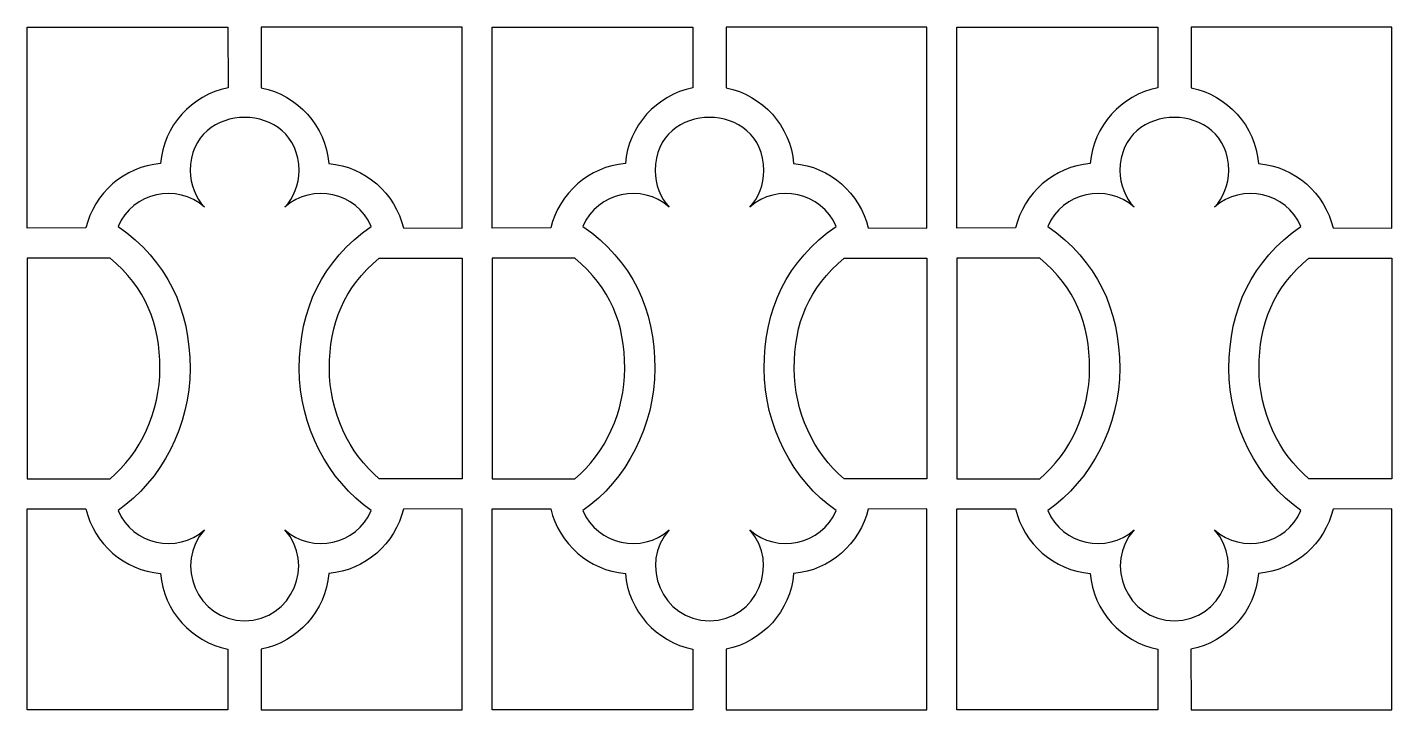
# Model space of a CAD drawing. Header units: centimetres. Extents: x -93 to 93, y -127 to 127.
# Drawn here: x -93.3 to -11.7, y -126.9 to -86.1 of the extents above; entities that cross this region are included whole.
import ezdxf

# ---------------------------------------------------------------- set-up
doc = ezdxf.new("R2010")
doc.units = ezdxf.units.CM
doc.header["$MEASUREMENT"] = 0
doc.layers.add('layer 1', color=7, linetype='Continuous')

msp = doc.modelspace()

# ---------------------------------------------------------------- linework, layer by layer
at = {"layer": 'layer 1', "color": 177}
for points, knots in [([(-81.2808, -89.73631), (-81.2808, -89.73631), (-81.28118, -86.11698), (-81.28118, -86.11698), (-81.28118, -86.11698), (-81.28118, -86.11698), (-93.28118, -86.11698), (-93.28118, -86.11698), (-93.28118, -86.11698), (-93.28118, -86.11698), (-93.28118, -98.11698), (-93.28118, -98.11698), (-93.28118, -98.11698), (-93.28118, -98.11698), (-89.77768, -98.11688), (-89.77768, -98.11688), (-89.77768, -98.11688), (-89.28293, -96.03545), (-87.49943, -94.45269), (-85.3172, -94.25868), (-85.3172, -94.25868), (-85.12727, -92.0046), (-83.45612, -90.17144), (-81.2808, -89.73631)], [0, 0, 0, 0, 0.14285714, 0.14285714, 0.14285714, 0.14285714, 0.28571429, 0.28571429, 0.28571429, 0.28571429, 0.42857143, 0.42857143, 0.42857143, 0.42857143, 0.57142857, 0.57142857, 0.57142857, 0.57142857, 0.71428571, 0.71428571, 0.71428571, 0.71428571, 1, 1, 1, 1]), ([(-75.25328, -94.25868), (-75.44321, -92.0046), (-77.11398, -90.17196), (-79.2893, -89.73683), (-79.2893, -89.73683), (-79.2893, -89.73683), (-79.2893, -86.11698), (-79.2893, -86.11698), (-79.2893, -86.11698), (-79.2893, -86.11698), (-67.2893, -86.11698), (-67.2893, -86.11698), (-67.2893, -86.11698), (-67.2893, -86.11698), (-67.2893, -98.11698), (-67.2893, -98.11698), (-67.2893, -98.11698), (-67.2893, -98.11698), (-70.7928, -98.11688), (-70.7928, -98.11688), (-70.7928, -98.11688), (-71.28755, -96.03545), (-73.07105, -94.45269), (-75.25328, -94.25868)], [0, 0, 0, 0, 0.14285714, 0.14285714, 0.14285714, 0.14285714, 0.28571429, 0.28571429, 0.28571429, 0.28571429, 0.42857143, 0.42857143, 0.42857143, 0.42857143, 0.57142857, 0.57142857, 0.57142857, 0.57142857, 0.71428571, 0.71428571, 0.71428571, 0.71428571, 1, 1, 1, 1]), ([(-53.4889, -89.73631), (-53.4889, -89.73631), (-53.48928, -86.11698), (-53.48928, -86.11698), (-53.48928, -86.11698), (-53.48928, -86.11698), (-65.48928, -86.11698), (-65.48928, -86.11698), (-65.48928, -86.11698), (-65.48928, -86.11698), (-65.48928, -98.11698), (-65.48928, -98.11698), (-65.48928, -98.11698), (-65.48928, -98.11698), (-61.98578, -98.11688), (-61.98578, -98.11688), (-61.98578, -98.11688), (-61.49103, -96.03545), (-59.70753, -94.45269), (-57.5253, -94.25868), (-57.5253, -94.25868), (-57.33537, -92.0046), (-55.66422, -90.17144), (-53.4889, -89.73631)], [0, 0, 0, 0, 0.14285714, 0.14285714, 0.14285714, 0.14285714, 0.28571429, 0.28571429, 0.28571429, 0.28571429, 0.42857143, 0.42857143, 0.42857143, 0.42857143, 0.57142857, 0.57142857, 0.57142857, 0.57142857, 0.71428571, 0.71428571, 0.71428571, 0.71428571, 1, 1, 1, 1]), ([(-47.46138, -94.25868), (-47.65131, -92.0046), (-49.32208, -90.17196), (-51.4974, -89.73683), (-51.4974, -89.73683), (-51.4974, -89.73683), (-51.4974, -86.11698), (-51.4974, -86.11698), (-51.4974, -86.11698), (-51.4974, -86.11698), (-39.4974, -86.11698), (-39.4974, -86.11698), (-39.4974, -86.11698), (-39.4974, -86.11698), (-39.4974, -98.11698), (-39.4974, -98.11698), (-39.4974, -98.11698), (-39.4974, -98.11698), (-43.0009, -98.11688), (-43.0009, -98.11688), (-43.0009, -98.11688), (-43.49565, -96.03545), (-45.27915, -94.45269), (-47.46138, -94.25868)], [0, 0, 0, 0, 0.14285714, 0.14285714, 0.14285714, 0.14285714, 0.28571429, 0.28571429, 0.28571429, 0.28571429, 0.42857143, 0.42857143, 0.42857143, 0.42857143, 0.57142857, 0.57142857, 0.57142857, 0.57142857, 0.71428571, 0.71428571, 0.71428571, 0.71428571, 1, 1, 1, 1]), ([(-25.697, -89.73631), (-25.697, -89.73631), (-25.69738, -86.11698), (-25.69738, -86.11698), (-25.69738, -86.11698), (-25.69738, -86.11698), (-37.69738, -86.11698), (-37.69738, -86.11698), (-37.69738, -86.11698), (-37.69738, -86.11698), (-37.69738, -98.11698), (-37.69738, -98.11698), (-37.69738, -98.11698), (-37.69738, -98.11698), (-34.19388, -98.11688), (-34.19388, -98.11688), (-34.19388, -98.11688), (-33.69913, -96.03545), (-31.91563, -94.45269), (-29.7334, -94.25868), (-29.7334, -94.25868), (-29.54347, -92.0046), (-27.87232, -90.17144), (-25.697, -89.73631)], [0, 0, 0, 0, 0.14285714, 0.14285714, 0.14285714, 0.14285714, 0.28571429, 0.28571429, 0.28571429, 0.28571429, 0.42857143, 0.42857143, 0.42857143, 0.42857143, 0.57142857, 0.57142857, 0.57142857, 0.57142857, 0.71428571, 0.71428571, 0.71428571, 0.71428571, 1, 1, 1, 1]), ([(-19.66948, -94.25868), (-19.85941, -92.0046), (-21.53018, -90.17196), (-23.7055, -89.73683), (-23.7055, -89.73683), (-23.7055, -89.73683), (-23.7055, -86.11698), (-23.7055, -86.11698), (-23.7055, -86.11698), (-23.7055, -86.11698), (-11.7055, -86.11698), (-11.7055, -86.11698), (-11.7055, -86.11698), (-11.7055, -86.11698), (-11.7055, -98.11698), (-11.7055, -98.11698), (-11.7055, -98.11698), (-11.7055, -98.11698), (-15.209, -98.11688), (-15.209, -98.11688), (-15.209, -98.11688), (-15.70375, -96.03545), (-17.48725, -94.45269), (-19.66948, -94.25868)], [0, 0, 0, 0, 0.14285714, 0.14285714, 0.14285714, 0.14285714, 0.28571429, 0.28571429, 0.28571429, 0.28571429, 0.42857143, 0.42857143, 0.42857143, 0.42857143, 0.57142857, 0.57142857, 0.57142857, 0.57142857, 0.71428571, 0.71428571, 0.71428571, 0.71428571, 1, 1, 1, 1]), ([(-87.85706, -115.01466), (-85.25269, -113.19847), (-83.55052, -109.93212), (-83.55052, -106.51698), (-83.55052, -106.51698), (-83.55052, -102.98733), (-84.90097, -100.08081), (-87.85706, -98.01934), (-87.85706, -98.01934), (-86.98568, -95.96802), (-84.32157, -95.40842), (-82.69402, -96.86973), (-82.69402, -96.86973), (-83.21668, -96.29292), (-83.53524, -95.52758), (-83.53524, -94.68815), (-83.53524, -94.68815), (-83.53524, -90.44645), (-77.03524, -90.44645), (-77.03524, -94.68815), (-77.03524, -94.68815), (-77.03524, -95.52758), (-77.3538, -96.29292), (-77.87646, -96.86973), (-77.87646, -96.86973), (-76.24891, -95.40842), (-73.5848, -95.96801), (-72.71342, -98.01933), (-72.71342, -98.01933), (-75.66952, -100.0808), (-77.01995, -102.98733), (-77.01995, -106.51698), (-77.01995, -106.51698), (-77.01995, -109.93212), (-75.31779, -113.19848), (-72.71342, -115.01467), (-72.71342, -115.01467), (-73.5848, -117.06599), (-76.24881, -117.62569), (-77.87636, -116.16438), (-77.87636, -116.16438), (-76.05491, -118.17454), (-77.438, -121.59585), (-80.28524, -121.59585), (-80.28524, -121.59585), (-83.13248, -121.59585), (-84.51547, -118.17443), (-82.69402, -116.16427), (-82.69402, -116.16427), (-84.32157, -117.62558), (-86.98568, -117.06598), (-87.85706, -115.01466)], [0, 0, 0, 0, 0.07142857, 0.07142857, 0.07142857, 0.07142857, 0.14285714, 0.14285714, 0.14285714, 0.14285714, 0.21428571, 0.21428571, 0.21428571, 0.21428571, 0.28571429, 0.28571429, 0.28571429, 0.28571429, 0.35714286, 0.35714286, 0.35714286, 0.35714286, 0.42857143, 0.42857143, 0.42857143, 0.42857143, 0.5, 0.5, 0.5, 0.5, 0.57142857, 0.57142857, 0.57142857, 0.57142857, 0.64285714, 0.64285714, 0.64285714, 0.64285714, 0.71428571, 0.71428571, 0.71428571, 0.71428571, 0.78571429, 0.78571429, 0.78571429, 0.78571429, 0.85714286, 0.85714286, 0.85714286, 0.85714286, 1, 1, 1, 1]), ([(-60.06516, -115.01466), (-57.46079, -113.19847), (-55.75862, -109.93212), (-55.75862, -106.51698), (-55.75862, -106.51698), (-55.75862, -102.98733), (-57.10907, -100.08081), (-60.06516, -98.01934), (-60.06516, -98.01934), (-59.19378, -95.96802), (-56.52967, -95.40842), (-54.90212, -96.86973), (-54.90212, -96.86973), (-55.42478, -96.29292), (-55.74334, -95.52758), (-55.74334, -94.68815), (-55.74334, -94.68815), (-55.74334, -90.44645), (-49.24334, -90.44645), (-49.24334, -94.68815), (-49.24334, -94.68815), (-49.24334, -95.52758), (-49.5619, -96.29292), (-50.08456, -96.86973), (-50.08456, -96.86973), (-48.45701, -95.40842), (-45.7929, -95.96801), (-44.92152, -98.01933), (-44.92152, -98.01933), (-47.87762, -100.0808), (-49.22805, -102.98733), (-49.22805, -106.51698), (-49.22805, -106.51698), (-49.22805, -109.93212), (-47.52589, -113.19848), (-44.92152, -115.01467), (-44.92152, -115.01467), (-45.7929, -117.06599), (-48.45691, -117.62569), (-50.08446, -116.16438), (-50.08446, -116.16438), (-48.26301, -118.17454), (-49.6461, -121.59585), (-52.49334, -121.59585), (-52.49334, -121.59585), (-55.34058, -121.59585), (-56.72357, -118.17443), (-54.90212, -116.16427), (-54.90212, -116.16427), (-56.52967, -117.62558), (-59.19378, -117.06598), (-60.06516, -115.01466)], [0, 0, 0, 0, 0.07142857, 0.07142857, 0.07142857, 0.07142857, 0.14285714, 0.14285714, 0.14285714, 0.14285714, 0.21428571, 0.21428571, 0.21428571, 0.21428571, 0.28571429, 0.28571429, 0.28571429, 0.28571429, 0.35714286, 0.35714286, 0.35714286, 0.35714286, 0.42857143, 0.42857143, 0.42857143, 0.42857143, 0.5, 0.5, 0.5, 0.5, 0.57142857, 0.57142857, 0.57142857, 0.57142857, 0.64285714, 0.64285714, 0.64285714, 0.64285714, 0.71428571, 0.71428571, 0.71428571, 0.71428571, 0.78571429, 0.78571429, 0.78571429, 0.78571429, 0.85714286, 0.85714286, 0.85714286, 0.85714286, 1, 1, 1, 1]), ([(-32.27326, -115.01466), (-29.66889, -113.19847), (-27.96672, -109.93212), (-27.96672, -106.51698), (-27.96672, -106.51698), (-27.96672, -102.98733), (-29.31717, -100.08081), (-32.27326, -98.01934), (-32.27326, -98.01934), (-31.40188, -95.96802), (-28.73777, -95.40842), (-27.11022, -96.86973), (-27.11022, -96.86973), (-27.63288, -96.29292), (-27.95144, -95.52758), (-27.95144, -94.68815), (-27.95144, -94.68815), (-27.95144, -90.44645), (-21.45144, -90.44645), (-21.45144, -94.68815), (-21.45144, -94.68815), (-21.45144, -95.52758), (-21.77, -96.29292), (-22.29266, -96.86973), (-22.29266, -96.86973), (-20.66511, -95.40842), (-18.001, -95.96801), (-17.12962, -98.01933), (-17.12962, -98.01933), (-20.08572, -100.0808), (-21.43615, -102.98733), (-21.43615, -106.51698), (-21.43615, -106.51698), (-21.43615, -109.93212), (-19.73399, -113.19848), (-17.12962, -115.01467), (-17.12962, -115.01467), (-18.001, -117.06599), (-20.66501, -117.62569), (-22.29256, -116.16438), (-22.29256, -116.16438), (-20.47111, -118.17454), (-21.8542, -121.59585), (-24.70144, -121.59585), (-24.70144, -121.59585), (-27.54868, -121.59585), (-28.93167, -118.17443), (-27.11022, -116.16427), (-27.11022, -116.16427), (-28.73777, -117.62558), (-31.40188, -117.06598), (-32.27326, -115.01466)], [0, 0, 0, 0, 0.07142857, 0.07142857, 0.07142857, 0.07142857, 0.14285714, 0.14285714, 0.14285714, 0.14285714, 0.21428571, 0.21428571, 0.21428571, 0.21428571, 0.28571429, 0.28571429, 0.28571429, 0.28571429, 0.35714286, 0.35714286, 0.35714286, 0.35714286, 0.42857143, 0.42857143, 0.42857143, 0.42857143, 0.5, 0.5, 0.5, 0.5, 0.57142857, 0.57142857, 0.57142857, 0.57142857, 0.64285714, 0.64285714, 0.64285714, 0.64285714, 0.71428571, 0.71428571, 0.71428571, 0.71428571, 0.78571429, 0.78571429, 0.78571429, 0.78571429, 0.85714286, 0.85714286, 0.85714286, 0.85714286, 1, 1, 1, 1]), ([(-93.28118, -99.91699), (-93.28118, -99.91699), (-88.33357, -99.91699), (-88.33357, -99.91699), (-88.33357, -99.91699), (-86.21188, -101.67771), (-85.35076, -103.82451), (-85.35076, -106.51698), (-85.35076, -106.51698), (-85.35076, -109.07143), (-86.50991, -111.60361), (-88.33357, -113.11701), (-88.33357, -113.11701), (-88.33357, -113.11701), (-93.28118, -113.11701), (-93.28118, -113.11701), (-93.28118, -113.11701), (-93.28118, -113.11701), (-93.28118, -99.91699), (-93.28118, -99.91699)], [0, 0, 0, 0, 0.16666667, 0.16666667, 0.16666667, 0.16666667, 0.33333333, 0.33333333, 0.33333333, 0.33333333, 0.5, 0.5, 0.5, 0.5, 0.66666667, 0.66666667, 0.66666667, 0.66666667, 1, 1, 1, 1]), ([(-67.2893, -99.91699), (-67.2893, -99.91699), (-72.23691, -99.91699), (-72.23691, -99.91699), (-72.23691, -99.91699), (-74.3586, -101.67771), (-75.21971, -103.82451), (-75.21971, -106.51698), (-75.21971, -106.51698), (-75.21971, -109.07143), (-74.06057, -111.60361), (-72.23691, -113.11701), (-72.23691, -113.11701), (-72.23691, -113.11701), (-67.2893, -113.11701), (-67.2893, -113.11701), (-67.2893, -113.11701), (-67.2893, -113.11701), (-67.2893, -99.91699), (-67.2893, -99.91699)], [0, 0, 0, 0, 0.16666667, 0.16666667, 0.16666667, 0.16666667, 0.33333333, 0.33333333, 0.33333333, 0.33333333, 0.5, 0.5, 0.5, 0.5, 0.66666667, 0.66666667, 0.66666667, 0.66666667, 1, 1, 1, 1]), ([(-65.48928, -99.91699), (-65.48928, -99.91699), (-60.54167, -99.91699), (-60.54167, -99.91699), (-60.54167, -99.91699), (-58.41998, -101.67771), (-57.55886, -103.82451), (-57.55886, -106.51698), (-57.55886, -106.51698), (-57.55886, -109.07143), (-58.71801, -111.60361), (-60.54167, -113.11701), (-60.54167, -113.11701), (-60.54167, -113.11701), (-65.48928, -113.11701), (-65.48928, -113.11701), (-65.48928, -113.11701), (-65.48928, -113.11701), (-65.48928, -99.91699), (-65.48928, -99.91699)], [0, 0, 0, 0, 0.16666667, 0.16666667, 0.16666667, 0.16666667, 0.33333333, 0.33333333, 0.33333333, 0.33333333, 0.5, 0.5, 0.5, 0.5, 0.66666667, 0.66666667, 0.66666667, 0.66666667, 1, 1, 1, 1]), ([(-39.4974, -99.91699), (-39.4974, -99.91699), (-44.44501, -99.91699), (-44.44501, -99.91699), (-44.44501, -99.91699), (-46.5667, -101.67771), (-47.42781, -103.82451), (-47.42781, -106.51698), (-47.42781, -106.51698), (-47.42781, -109.07143), (-46.26867, -111.60361), (-44.44501, -113.11701), (-44.44501, -113.11701), (-44.44501, -113.11701), (-39.4974, -113.11701), (-39.4974, -113.11701), (-39.4974, -113.11701), (-39.4974, -113.11701), (-39.4974, -99.91699), (-39.4974, -99.91699)], [0, 0, 0, 0, 0.16666667, 0.16666667, 0.16666667, 0.16666667, 0.33333333, 0.33333333, 0.33333333, 0.33333333, 0.5, 0.5, 0.5, 0.5, 0.66666667, 0.66666667, 0.66666667, 0.66666667, 1, 1, 1, 1]), ([(-37.69738, -99.91699), (-37.69738, -99.91699), (-32.74977, -99.91699), (-32.74977, -99.91699), (-32.74977, -99.91699), (-30.62808, -101.67771), (-29.76696, -103.82451), (-29.76696, -106.51698), (-29.76696, -106.51698), (-29.76696, -109.07143), (-30.92611, -111.60361), (-32.74977, -113.11701), (-32.74977, -113.11701), (-32.74977, -113.11701), (-37.69738, -113.11701), (-37.69738, -113.11701), (-37.69738, -113.11701), (-37.69738, -113.11701), (-37.69738, -99.91699), (-37.69738, -99.91699)], [0, 0, 0, 0, 0.16666667, 0.16666667, 0.16666667, 0.16666667, 0.33333333, 0.33333333, 0.33333333, 0.33333333, 0.5, 0.5, 0.5, 0.5, 0.66666667, 0.66666667, 0.66666667, 0.66666667, 1, 1, 1, 1]), ([(-11.7055, -99.91699), (-11.7055, -99.91699), (-16.65311, -99.91699), (-16.65311, -99.91699), (-16.65311, -99.91699), (-18.7748, -101.67771), (-19.63591, -103.82451), (-19.63591, -106.51698), (-19.63591, -106.51698), (-19.63591, -109.07143), (-18.47677, -111.60361), (-16.65311, -113.11701), (-16.65311, -113.11701), (-16.65311, -113.11701), (-11.7055, -113.11701), (-11.7055, -113.11701), (-11.7055, -113.11701), (-11.7055, -113.11701), (-11.7055, -99.91699), (-11.7055, -99.91699)], [0, 0, 0, 0, 0.16666667, 0.16666667, 0.16666667, 0.16666667, 0.33333333, 0.33333333, 0.33333333, 0.33333333, 0.5, 0.5, 0.5, 0.5, 0.66666667, 0.66666667, 0.66666667, 0.66666667, 1, 1, 1, 1]), ([(-81.28118, -123.29717), (-83.4565, -122.86204), (-85.12727, -121.0294), (-85.3172, -118.77532), (-85.3172, -118.77532), (-87.49943, -118.58131), (-89.28296, -116.99845), (-89.77771, -114.91702), (-89.77771, -114.91702), (-89.77771, -114.91702), (-93.28118, -114.91702), (-93.28118, -114.91702), (-93.28118, -114.91702), (-93.28118, -114.91702), (-93.28118, -126.91702), (-93.28118, -126.91702), (-93.28118, -126.91702), (-93.28118, -126.91702), (-81.28118, -126.91702), (-81.28118, -126.91702), (-81.28118, -126.91702), (-81.28118, -126.91702), (-81.28118, -123.29717), (-81.28118, -123.29717)], [0, 0, 0, 0, 0.14285714, 0.14285714, 0.14285714, 0.14285714, 0.28571429, 0.28571429, 0.28571429, 0.28571429, 0.42857143, 0.42857143, 0.42857143, 0.42857143, 0.57142857, 0.57142857, 0.57142857, 0.57142857, 0.71428571, 0.71428571, 0.71428571, 0.71428571, 1, 1, 1, 1]), ([(-70.7928, -114.91712), (-70.7928, -114.91712), (-67.2893, -114.91702), (-67.2893, -114.91702), (-67.2893, -114.91702), (-67.2893, -114.91702), (-67.2893, -126.91702), (-67.2893, -126.91702), (-67.2893, -126.91702), (-67.2893, -126.91702), (-79.2893, -126.91702), (-79.2893, -126.91702), (-79.2893, -126.91702), (-79.2893, -126.91702), (-79.28968, -123.29769), (-79.28968, -123.29769), (-79.28968, -123.29769), (-77.11436, -122.86256), (-75.44321, -121.0294), (-75.25328, -118.77532), (-75.25328, -118.77532), (-73.07105, -118.58131), (-71.28755, -116.99855), (-70.7928, -114.91712)], [0, 0, 0, 0, 0.14285714, 0.14285714, 0.14285714, 0.14285714, 0.28571429, 0.28571429, 0.28571429, 0.28571429, 0.42857143, 0.42857143, 0.42857143, 0.42857143, 0.57142857, 0.57142857, 0.57142857, 0.57142857, 0.71428571, 0.71428571, 0.71428571, 0.71428571, 1, 1, 1, 1]), ([(-53.48928, -123.29717), (-55.6646, -122.86204), (-57.33537, -121.0294), (-57.5253, -118.77532), (-57.5253, -118.77532), (-59.70753, -118.58131), (-61.49106, -116.99845), (-61.98581, -114.91702), (-61.98581, -114.91702), (-61.98581, -114.91702), (-65.48928, -114.91702), (-65.48928, -114.91702), (-65.48928, -114.91702), (-65.48928, -114.91702), (-65.48928, -126.91702), (-65.48928, -126.91702), (-65.48928, -126.91702), (-65.48928, -126.91702), (-53.48928, -126.91702), (-53.48928, -126.91702), (-53.48928, -126.91702), (-53.48928, -126.91702), (-53.48928, -123.29717), (-53.48928, -123.29717)], [0, 0, 0, 0, 0.14285714, 0.14285714, 0.14285714, 0.14285714, 0.28571429, 0.28571429, 0.28571429, 0.28571429, 0.42857143, 0.42857143, 0.42857143, 0.42857143, 0.57142857, 0.57142857, 0.57142857, 0.57142857, 0.71428571, 0.71428571, 0.71428571, 0.71428571, 1, 1, 1, 1]), ([(-43.0009, -114.91712), (-43.0009, -114.91712), (-39.4974, -114.91702), (-39.4974, -114.91702), (-39.4974, -114.91702), (-39.4974, -114.91702), (-39.4974, -126.91702), (-39.4974, -126.91702), (-39.4974, -126.91702), (-39.4974, -126.91702), (-51.4974, -126.91702), (-51.4974, -126.91702), (-51.4974, -126.91702), (-51.4974, -126.91702), (-51.49778, -123.29769), (-51.49778, -123.29769), (-51.49778, -123.29769), (-49.32246, -122.86256), (-47.65131, -121.0294), (-47.46138, -118.77532), (-47.46138, -118.77532), (-45.27915, -118.58131), (-43.49565, -116.99855), (-43.0009, -114.91712)], [0, 0, 0, 0, 0.14285714, 0.14285714, 0.14285714, 0.14285714, 0.28571429, 0.28571429, 0.28571429, 0.28571429, 0.42857143, 0.42857143, 0.42857143, 0.42857143, 0.57142857, 0.57142857, 0.57142857, 0.57142857, 0.71428571, 0.71428571, 0.71428571, 0.71428571, 1, 1, 1, 1]), ([(-25.69738, -123.29717), (-27.8727, -122.86204), (-29.54347, -121.0294), (-29.7334, -118.77532), (-29.7334, -118.77532), (-31.91563, -118.58131), (-33.69916, -116.99845), (-34.19391, -114.91702), (-34.19391, -114.91702), (-34.19391, -114.91702), (-37.69738, -114.91702), (-37.69738, -114.91702), (-37.69738, -114.91702), (-37.69738, -114.91702), (-37.69738, -126.91702), (-37.69738, -126.91702), (-37.69738, -126.91702), (-37.69738, -126.91702), (-25.69738, -126.91702), (-25.69738, -126.91702), (-25.69738, -126.91702), (-25.69738, -126.91702), (-25.69738, -123.29717), (-25.69738, -123.29717)], [0, 0, 0, 0, 0.14285714, 0.14285714, 0.14285714, 0.14285714, 0.28571429, 0.28571429, 0.28571429, 0.28571429, 0.42857143, 0.42857143, 0.42857143, 0.42857143, 0.57142857, 0.57142857, 0.57142857, 0.57142857, 0.71428571, 0.71428571, 0.71428571, 0.71428571, 1, 1, 1, 1]), ([(-15.209, -114.91712), (-15.209, -114.91712), (-11.7055, -114.91702), (-11.7055, -114.91702), (-11.7055, -114.91702), (-11.7055, -114.91702), (-11.7055, -126.91702), (-11.7055, -126.91702), (-11.7055, -126.91702), (-11.7055, -126.91702), (-23.7055, -126.91702), (-23.7055, -126.91702), (-23.7055, -126.91702), (-23.7055, -126.91702), (-23.70588, -123.29769), (-23.70588, -123.29769), (-23.70588, -123.29769), (-21.53056, -122.86256), (-19.85941, -121.0294), (-19.66948, -118.77532), (-19.66948, -118.77532), (-17.48725, -118.58131), (-15.70375, -116.99855), (-15.209, -114.91712)], [0, 0, 0, 0, 0.14285714, 0.14285714, 0.14285714, 0.14285714, 0.28571429, 0.28571429, 0.28571429, 0.28571429, 0.42857143, 0.42857143, 0.42857143, 0.42857143, 0.57142857, 0.57142857, 0.57142857, 0.57142857, 0.71428571, 0.71428571, 0.71428571, 0.71428571, 1, 1, 1, 1])]:
    msp.add_open_spline(points, degree=3, knots=knots, dxfattribs=at)

doc.saveas('drawing.dxf')
